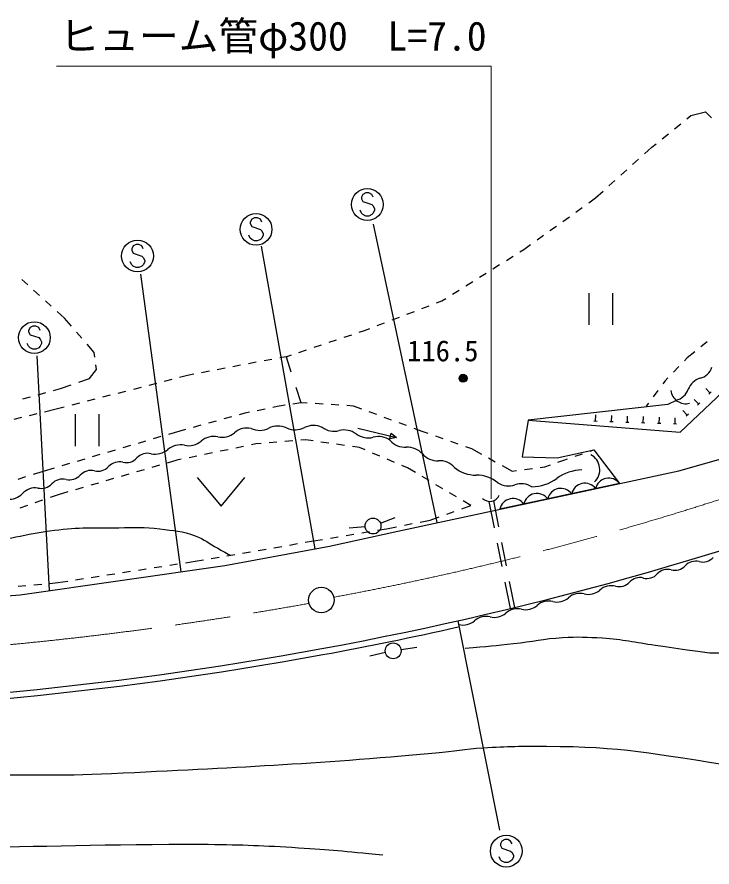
# Model space of a CAD drawing. Units: millimetres, scale not verified. Extents: x 40000 to 680000, y 20000 to 380000.
# Drawn here: x 150816 to 194526, y 244690 to 298180 of the extents above; entities that cross this region are included whole.
import ezdxf
from ezdxf.enums import TextEntityAlignment as Align

# ---------------------------------------------------------------- set-up
doc = ezdxf.new("R2010")
doc.units = ezdxf.units.MM
doc.header["$LTSCALE"] = 1000
doc.linetypes.add('CHAIN', pattern=[18.5, 12, -1.5, 3.5, -1.5])
for name, color, linetype, lineweight in [('M-BGD', 7, 'Continuous', 25), ('M-BGD-EXST', 7, 'Continuous', 25), ('M-BMK', 2, 'CHAIN', 13), ('M-BMK-SRVR', 3, 'Continuous', 25), ('M-STR-HTXT', 7, 'Continuous', 13), ('M-STR-STRC', 7, 'Continuous', 25)]:
    doc.layers.add(name, color=color, linetype=linetype, lineweight=lineweight)
doc.styles.add('ＭＳ ゴシック', font='')
doc.styles.get('ＭＳ ゴシック').set_extended_font_data('MS Gothic')

msp = doc.modelspace()

# ---------------------------------------------------------------- linework, layer by layer
at = {"layer": 'M-BGD'}
for p, q in [((193201, 291982), (194114, 292222)), ((194114, 292222), (194489, 291836)), ((192946, 291774), (193201, 291982)), ((192170, 291143), (192558, 291458)), ((191394, 290512), (191782, 290827)), ((190276, 289561), (190751, 289988)), ((190751, 289988), (191006, 290196)), ((189532, 288892), (189904, 289227)), ((188788, 288224), (189160, 288558)), ((188044, 287556), (188416, 287890)), ((186771, 286488), (187197, 286794)), ((187197, 286794), (187672, 287221)), ((185959, 285903), (186365, 286195)), ((185148, 285319), (185554, 285611)), ((184336, 284735), (184742, 285027)), ((183525, 284150), (183931, 284442)), ((182441, 283393), (182693, 283552)), ((182693, 283552), (183119, 283858)), ((181594, 282861), (182017, 283127)), ((180747, 282329), (181170, 282595)), ((179900, 281798), (180323, 282063)), ((151490, 281325), (151119, 281660)), ((179053, 281266), (179476, 281532)), ((152230, 280653), (151860, 280989)), ((178206, 280734), (178630, 281000)), ((152971, 279981), (152601, 280317)), ((177206, 280186), (177530, 280309)), ((177530, 280309), (177783, 280468)), ((186771, 280803), (186771, 278803)), ((188271, 280803), (188271, 278803)), ((176272, 279830), (176739, 280008)), ((153792, 279235), (153341, 279645)), ((154238, 278721), (153792, 279235)), ((174403, 279118), (174870, 279296)), ((175338, 279474), (175805, 279652)), ((173469, 278761), (173936, 278939)), ((154893, 277966), (154565, 278344)), ((171392, 278029), (171866, 278188)), ((172340, 278347), (172678, 278460)), ((172678, 278460), (173002, 278583)), ((170443, 277712), (170918, 277871)), ((194218, 277744), (193830, 277428)), ((155666, 277074), (155220, 277588)), ((168547, 277077), (169021, 277236)), ((169495, 277395), (169969, 277553)), ((193442, 277113), (192973, 276731)), ((155705, 276781), (155666, 277074)), ((166847, 276637), (166355, 276543)), ((167734, 276805), (167338, 276730)), ((167734, 276805), (168073, 276918)), ((167734, 276805), (168048, 275842)), ((192973, 276731), (192797, 276550)), ((155810, 275993), (155771, 276286)), ((163899, 276077), (163408, 275984)), ((164882, 276263), (164390, 276170)), ((165864, 276450), (165373, 276357)), ((192450, 276190), (192102, 275831)), ((155378, 275441), (155810, 275993)), ((161538, 275628), (161037, 275499)), ((161934, 275704), (161538, 275628)), ((162917, 275890), (162426, 275797)), ((153552, 274792), (154229, 275033)), ((154700, 275200), (155378, 275441)), ((159585, 275123), (159101, 274998)), ((160553, 275374), (160069, 275248)), ((191580, 275290), (191428, 275086)), ((191755, 275471), (191580, 275290)), ((152149, 274409), (152631, 274541)), ((153113, 274673), (153552, 274792)), ((157649, 274622), (157165, 274497)), ((158617, 274873), (158133, 274747)), ((168357, 274891), (168671, 273929)), ((191129, 274686), (190830, 274285)), ((194408, 274517), (194130, 274805)), ((194480, 274587), (194336, 274448)), ((151184, 274146), (151666, 274278)), ((154745, 273871), (154261, 273746)), ((155713, 274121), (155229, 273996)), ((156681, 274372), (156197, 274247)), ((168170, 273846), (168671, 273929)), ((168671, 273929), (169069, 273903)), ((169568, 273872), (170067, 273840)), ((190531, 273884), (190379, 273681)), ((193689, 273822), (193411, 274110)), ((193761, 273892), (193617, 273753)), ((153276, 273491), (152552, 273318)), ((153777, 273620), (153276, 273491)), ((165923, 273424), (166413, 273525)), ((166902, 273626), (167177, 273683)), ((167177, 273683), (167677, 273765)), ((170566, 273809), (171065, 273777)), ((171564, 273746), (171961, 273720)), ((171961, 273720), (172481, 273528)), ((172950, 273355), (173419, 273182)), ((192970, 273127), (192692, 273415)), ((151093, 272969), (150607, 272853)), ((152066, 273201), (151580, 273085)), ((154469, 273183), (154469, 271183)), ((155969, 273183), (155969, 271183)), ((163837, 272904), (164319, 273036)), ((164801, 273169), (165159, 273267)), ((165159, 273267), (165433, 273323)), ((173888, 273008), (174357, 272835)), ((187203, 272738), (187217, 273137)), ((188203, 272703), (188217, 273103)), ((189202, 272668), (189216, 273068)), ((190202, 272634), (190215, 273034)), ((191201, 272599), (191215, 272999)), ((192200, 272565), (192214, 272964)), ((193042, 273197), (192898, 273057)), ((161908, 272375), (162390, 272507)), ((162873, 272640), (163355, 272772)), ((172248, 272312), (174678, 271723)), ((174826, 272662), (175295, 272489)), ((175764, 272315), (176284, 272123)), ((187303, 272734), (187103, 272741)), ((188303, 272700), (188103, 272706)), ((189302, 272665), (189102, 272672)), ((190302, 272630), (190102, 272637)), ((191301, 272596), (191101, 272603)), ((192300, 272561), (192100, 272568)), ((159408, 271654), (159887, 271795)), ((160367, 271937), (161068, 272145)), ((161068, 272145), (161426, 272243)), ((174270, 271629), (174358, 271994)), ((174358, 271994), (174678, 271723)), ((176284, 272123), (176662, 271989)), ((177133, 271822), (177604, 271655)), ((157490, 271086), (157969, 271228)), ((158449, 271370), (158928, 271512)), ((165837, 271312), (165555, 271254)), ((166168, 271339), (165837, 271312)), ((167165, 271420), (166667, 271379)), ((168162, 271501), (167663, 271460)), ((168991, 271568), (168660, 271541)), ((169435, 271505), (168991, 271568)), ((170425, 271363), (169930, 271434)), ((171415, 271222), (170920, 271293)), ((174678, 271723), (174270, 271629)), ((178075, 271487), (178546, 271320)), ((155572, 270519), (156051, 270661)), ((156531, 270803), (157010, 270945)), ((163106, 270749), (162617, 270648)), ((164086, 270951), (163596, 270850)), ((165065, 271153), (164575, 271052)), ((172354, 271088), (171910, 271151)), ((172716, 270935), (172354, 271088)), ((173636, 270545), (173176, 270740)), ((179017, 271152), (179395, 271018)), ((179395, 271018), (180023, 270672)), ((185912, 270534), (186385, 270697)), ((186858, 270859), (187099, 270941)), ((154613, 270236), (155092, 270377)), ((160865, 270287), (160251, 270108)), ((161148, 270345), (160865, 270287)), ((162127, 270547), (161637, 270446)), ((174557, 270155), (174097, 270350)), ((180461, 270431), (180898, 270189)), ((184838, 270162), (185199, 270290)), ((185199, 270290), (185439, 270372)), ((151851, 269406), (152473, 269603)), ((152473, 269603), (153174, 269810)), ((153654, 269952), (154133, 270094)), ((158811, 269688), (158331, 269548)), ((159771, 269968), (159291, 269828)), ((175380, 269807), (175018, 269960)), ((175869, 269516), (175380, 269807)), ((181336, 269948), (181964, 269601)), ((181964, 269601), (182241, 269637)), ((182737, 269701), (183233, 269766)), ((183729, 269830), (184006, 269866)), ((184006, 269866), (184367, 269994)), ((150898, 269105), (151374, 269256)), ((156891, 269129), (156411, 268989)), ((157851, 269408), (157371, 269268)), ((162149, 269192), (163649, 267392)), ((163649, 267392), (165149, 269192)), ((176728, 269005), (176299, 269261)), ((154971, 268569), (154491, 268429)), ((155931, 268849), (155451, 268709)), ((177588, 268494), (177158, 268750)), ((188710, 268816), (181189, 267206)), ((153396, 268110), (152891, 267934)), ((154011, 268289), (153396, 268110)), ((178448, 267983), (178018, 268239)), ((152419, 267769), (151947, 267604)), ((179367, 267437), (178877, 267728)), ((180498, 267699), (180825, 266043)), ((180774, 267736), (181098, 266094)), ((151475, 267440), (151003, 267275)), ((177846, 266897), (178317, 267065)), ((178788, 267232), (179367, 267437)), ((176163, 266399), (176797, 266525)), ((176797, 266525), (177375, 266730)), ((173487, 265885), (174059, 265980)), ((174059, 265980), (174692, 266106)), ((175183, 266204), (175673, 266301)), ((170528, 265390), (171021, 265472)), ((171515, 265555), (172008, 265637)), ((172501, 265720), (172994, 265802)), ((166977, 264783), (167469, 264868)), ((167962, 264953), (168455, 265038)), ((168948, 265123), (169464, 265212)), ((169464, 265212), (170035, 265307)), ((181019, 265061), (181309, 263590)), ((181292, 265113), (181582, 263641)), ((164020, 264274), (164513, 264359)), ((165006, 264444), (165499, 264529)), ((165991, 264614), (166484, 264699)), ((160424, 263681), (160918, 263758)), ((161413, 263835), (162026, 263931)), ((162026, 263931), (162542, 264020)), ((163035, 264104), (163528, 264189)), ((157460, 263220), (157954, 263297)), ((158448, 263374), (158942, 263451)), ((159436, 263528), (159930, 263604)), ((153388, 262586), (154002, 262681)), ((154496, 262758), (154990, 262835)), ((155484, 262912), (155978, 262989)), ((156472, 263066), (156966, 263143)), ((181776, 262660), (182100, 261018)), ((150882, 262355), (151379, 262401)), ((151877, 262447), (152375, 262492)), ((152873, 262538), (153388, 262586)), ((181503, 262609), (181830, 260953))]:
    msp.add_line(p, q, dxfattribs=at)
for points in [[(182974, 272817), (192525, 272063), (204379, 283253)], [(192281, 274057), (191741, 273804), (182974, 272817), (182585, 270511), (184784, 270447), (187099, 270941), (188710, 268816)], [(170475, 264877), (174767, 265831), (192442, 269615), (197242, 270982), (198705, 271490), (203098, 273218)], [(126540, 260709), (139766, 260935), (151020, 261825), (163895, 263669), (170475, 264877)]]:
    msp.add_lwpolyline(points, dxfattribs=at)
for radius in [250, 204, 159, 114, 68.2, 22.7]:
    msp.add_circle((178872, 275448), radius, dxfattribs=at)
for centre, radius, start, end in [((193486, 276510), 1104, 285.3148, 340.3771), ((194069, 274380), 1104, 105.3148, 160.3771), ((192891, 274813), 971, 187.8712, 283.4912), ((191990, 275122), 1104, 285.3148, 340.3771), ((165285, 271082), 1230, 78.0979, 130.2063), ((166078, 273479), 1310, 245.6913, 296.1568), ((167233, 271128), 1310, 65.6913, 116.1568), ((168312, 273515), 1310, 245.6913, 296.1568), ((169467, 271164), 1310, 65.6913, 116.1568), ((170756, 273363), 1254, 233.2618, 284.8601), ((163190, 270554), 1230, 78.0979, 130.2063), ((163697, 272961), 1230, 258.0979, 310.2063), ((171399, 270938), 1254, 53.2618, 104.8601), ((172900, 272948), 1254, 233.2618, 284.8601), ((173543, 270524), 1254, 53.2618, 104.8601), ((161094, 270025), 1230, 78.0979, 130.2063), ((161601, 272432), 1230, 258.0979, 310.2063), ((175236, 272363), 1259, 221.4892, 272.9808), ((159040, 269794), 930, 76.8172, 136.8996), ((159506, 271904), 1230, 258.0979, 310.2063), ((175367, 269848), 1259, 41.4892, 92.9808), ((177254, 271517), 1259, 221.4892, 272.9808), ((157257, 269254), 930, 76.8172, 136.8996), ((157681, 271066), 930, 256.8172, 316.8996), ((177385, 269002), 1259, 41.4892, 92.9808), ((186398, 269692), 1070, 314.0534, 61.9068), ((155474, 268714), 930, 76.8172, 136.8996), ((155898, 270526), 930, 256.8172, 316.8996), ((130638, 472612), 217762, 280.40906, 291.52027), ((179698, 271523), 2173, 230.9138, 269.9697), ((186419, 266850), 2827, 91.5728, 125.777), ((153690, 268173), 930, 76.8172, 136.8996), ((154115, 269985), 930, 256.8172, 316.8996), ((179696, 267176), 2173, 50.9138, 89.9697), ((183114, 271437), 2827, 271.5728, 305.777), ((188029, 268321), 842, 36.0254, 168.1386), ((151971, 267442), 1107, 82.2891, 137.2631), ((152331, 269445), 930, 256.8172, 316.8996), ((181725, 269875), 1208, 236.9368, 289.5308), ((182532, 267599), 1208, 56.9368, 109.5308), ((186525, 267999), 842, 36.0254, 168.1386), ((150344, 268944), 1107, 262.2891, 317.2631), ((180550, 268350), 653, 225.6102, 336.6756), ((183517, 267355), 842, 36.0254, 168.1386), ((185021, 267677), 842, 36.0254, 168.1386), ((182013, 267033), 842, 36.0254, 168.1386), ((193498, 263035), 898, 75.7602, 136.9366), ((193940, 264776), 898, 255.7602, 316.9366), ((191744, 262520), 898, 75.7602, 136.9366), ((192186, 264262), 898, 255.7602, 316.9366), ((189989, 262006), 898, 75.7602, 136.9366), ((190431, 263747), 898, 255.7602, 316.9366), ((186747, 262938), 1092, 256.0977, 311.4607), ((188193, 261301), 1092, 76.0977, 131.4607), ((188677, 263232), 898, 255.7602, 316.9366), ((184776, 262455), 1092, 256.0977, 311.4607), ((186222, 260818), 1092, 76.0977, 131.4607), ((182805, 261972), 1092, 256.0977, 311.4607), ((184251, 260335), 1092, 76.0977, 131.4607), ((180834, 261488), 1092, 256.0977, 311.4607), ((182280, 259851), 1092, 76.0977, 131.4607), ((178863, 261005), 1092, 256.0977, 311.4607), ((180309, 259368), 1092, 76.0977, 131.4607), ((130362, 473425), 218997, 280.44172, 282.71272), ((129056, 480039), 225353, 269.95014, 280.46356), ((128199, 486263), 232014, 270.16167, 280.39241)]:
    msp.add_arc(centre, radius, start, end, dxfattribs=at)
for points, knots in [([(178993, 258461), (180471, 258585), (180858, 258618), (182051, 258749), (183254, 258880), (183917, 259058), (185125, 259133), (186105, 259194), (186659, 259163), (187639, 259101), (188943, 259018), (189659, 258834), (190953, 258653), (191867, 258525), (192376, 258432), (193291, 258316), (193791, 258253), (194069, 258183), (194572, 258170), (196521, 258120), (197629, 257992), (199563, 258234), (200199, 258313), (200562, 258334), (201185, 258488), (205518, 259561), (207888, 260407), (212070, 261967), (217974, 264169), (221063, 265936), (226830, 268475), (229326, 269574), (230772, 270088), (233222, 271287), (234186, 271758), (234708, 272060), (235636, 272600), (237416, 273635), (238358, 274309), (240131, 275357), (242707, 276881), (244132, 277771), (246778, 279170), (248870, 280277), (250107, 280771), (252277, 281716), (255353, 283055), (256425, 283419), (260280, 284832)], [0, 0, 0, 0, 1, 1, 1, 2, 2, 2, 3, 3, 3, 4, 4, 4, 5, 5, 5, 6, 6, 6, 7, 7, 7, 8, 8, 8, 9, 9, 9, 10, 10, 10, 11, 11, 11, 12, 12, 12, 13, 13, 13, 14, 14, 14, 15, 15, 15, 16, 16, 16, 16]), ([(125259, 262115), (127335, 262353), (127878, 262414), (129560, 262569), (131340, 262733), (132337, 262851), (134123, 262921), (135736, 262985), (136645, 262840), (138254, 262953), (139377, 263032), (139995, 263181), (141104, 263369), (142021, 263525), (142533, 263623), (143442, 263818), (144983, 264147), (145835, 264386), (147373, 264730), (148790, 265048), (149582, 265235), (151007, 265515), (151848, 265680), (152319, 265779), (153169, 265883), (154738, 266075), (155632, 266030), (157212, 266043), (158225, 266052), (158801, 266094), (159806, 265963), (160684, 265849), (161209, 265860), (162031, 265531), (162616, 265296), (162889, 265051), (163440, 264746), (163749, 264576), (163845, 264522), (164230, 264310)], [0, 0, 0, 0, 1, 1, 1, 2, 2, 2, 3, 3, 3, 4, 4, 4, 5, 5, 5, 6, 6, 6, 7, 7, 7, 8, 8, 8, 9, 9, 9, 10, 10, 10, 11, 11, 11, 12, 12, 12, 13, 13, 13, 13]), ([(91068, 253524), (92040, 253300), (92322, 253232), (93138, 253116), (93894, 253008), (94323, 252994), (95083, 252929), (95847, 252863), (96277, 252858), (97041, 252795), (101965, 252391), (104710, 252021), (109629, 251556), (113440, 251195), (115575, 250995), (119389, 250666), (120593, 250562), (121267, 250495), (122473, 250412), (125314, 250215), (126905, 250045), (129753, 249999), (136844, 249884), (140814, 250321), (147905, 250476), (151360, 250551), (153301, 250401), (156753, 250574), (164727, 250973), (169200, 251151), (177152, 251875), (178320, 251982), (178969, 252114), (180140, 252193), (181689, 252298), (182561, 252291), (184114, 252289), (188916, 252283), (190642, 251838), (196340, 250995)], [0, 0, 0, 0, 1, 1, 1, 2, 2, 2, 3, 3, 3, 4, 4, 4, 5, 5, 5, 6, 6, 6, 7, 7, 7, 8, 8, 8, 9, 9, 9, 10, 10, 10, 11, 11, 11, 12, 12, 12, 13, 13, 13, 13]), ([(70062, 249670), (82865, 249878), (86526, 250065), (97041, 249362), (104273, 248879), (108303, 248324), (115511, 247550), (118183, 247264), (119673, 247036), (122346, 246756), (125942, 246379), (127950, 246010), (131565, 245898), (142810, 245549), (149116, 246058), (160366, 246121), (161335, 246126), (161878, 246133), (162846, 246121), (165060, 246093), (166301, 246041), (168510, 245903), (170590, 245772), (171275, 245707), (173826, 245454)], [0, 0, 0, 0, 1, 1, 1, 2, 2, 2, 3, 3, 3, 4, 4, 4, 5, 5, 5, 6, 6, 6, 7, 7, 7, 8, 8, 8, 8])]:
    msp.add_open_spline(points, degree=3, knots=knots, dxfattribs=at)
at = {"layer": 'M-BGD-EXST'}
for p, q in [((173672, 266329), (174603, 266693)), ((172709, 266099), (171713, 266004)), ((174967, 258369), (175956, 258515)), ((173984, 258185), (173009, 257963))]:
    msp.add_line(p, q, dxfattribs=at)
for centre in [(173207, 266147), (174472, 258296)]:
    msp.add_circle(centre, 500, dxfattribs=at)
at = {"layer": 'M-BMK'}
for centre, radius, start, end in [((135279, 452609), 194206, 280.51859, 292.47913), ((128909, 483329), 225671, 269.98774, 280.28099)]:
    msp.add_arc(centre, radius, start, end, dxfattribs=at)
at = {"layer": 'M-BMK-SRVR'}
msp.add_circle((169957, 261491), 800, dxfattribs=at)
at = {"layer": 'M-STR-HTXT'}
msp.add_lwpolyline([(180636, 267858), (180636, 295088), (153302, 295088)], dxfattribs=at)
at = {"layer": 'M-STR-STRC'}
for p, q in [((172576, 287017), (172485, 286835)), ((172485, 286835), (172485, 286745)), ((172485, 286745), (172576, 286563)), ((172758, 287108), (172576, 287017)), ((172940, 287108), (172758, 287108)), ((173122, 287017), (172940, 287108)), ((173212, 286835), (173122, 287017)), ((172576, 286563), (173122, 286381)), ((173122, 286381), (173212, 286290)), ((173212, 286290), (173303, 286108)), ((172485, 285835), (172394, 286017)), ((172576, 285745), (172485, 285835)), ((172758, 285654), (172576, 285745)), ((172940, 285654), (172758, 285654)), ((173122, 285745), (172940, 285654)), ((173212, 285835), (173122, 285745)), ((173303, 286017), (173212, 285835)), ((173303, 286108), (173303, 286017)), ((165578, 285450), (165487, 285268)), ((165487, 285268), (165487, 285177)), ((165487, 285177), (165578, 284996)), ((165760, 285541), (165578, 285450)), ((165942, 285541), (165760, 285541)), ((166124, 285450), (165942, 285541)), ((166215, 285268), (166124, 285450)), ((177248, 266362), (173239, 285138)), ((165578, 284996), (166124, 284814)), ((166124, 284814), (166215, 284723)), ((166215, 284723), (166305, 284541)), ((165487, 284268), (165396, 284450)), ((165578, 284177), (165487, 284268)), ((165760, 284087), (165578, 284177)), ((165942, 284087), (165760, 284087)), ((166124, 284177), (165942, 284087)), ((166215, 284268), (166124, 284177)), ((166305, 284450), (166215, 284268)), ((166305, 284541), (166305, 284450)), ((158121, 283775), (158030, 283593)), ((158030, 283593), (158030, 283502)), ((158030, 283502), (158121, 283320)), ((158303, 283866), (158121, 283775)), ((158485, 283866), (158303, 283866)), ((158666, 283775), (158485, 283866)), ((158757, 283593), (158666, 283775)), ((166178, 283761), (169538, 264705)), ((158121, 283320), (158666, 283139)), ((158666, 283139), (158757, 283048)), ((158757, 283048), (158848, 282866)), ((158030, 282593), (157939, 282775)), ((158121, 282502), (158030, 282593)), ((158303, 282411), (158121, 282502)), ((158666, 282502), (158485, 282411)), ((158757, 282593), (158666, 282502)), ((158848, 282775), (158757, 282593)), ((158848, 282866), (158848, 282775)), ((158485, 282411), (158303, 282411)), ((161130, 263273), (158605, 282004)), ((151818, 278732), (151636, 278641)), ((152000, 278732), (151818, 278732)), ((152182, 278641), (152000, 278732)), ((151636, 278641), (151545, 278460)), ((151545, 278460), (151545, 278369)), ((151545, 278369), (151636, 278187)), ((151636, 278187), (152182, 278005)), ((152273, 278460), (152182, 278641)), ((151545, 277460), (151454, 277641)), ((152182, 278005), (152273, 277914)), ((152273, 277914), (152364, 277732)), ((152364, 277641), (152273, 277460)), ((152364, 277732), (152364, 277641)), ((151636, 277369), (151545, 277460)), ((151818, 277278), (151636, 277369)), ((152000, 277278), (151818, 277278)), ((152182, 277369), (152000, 277278)), ((152273, 277460), (152182, 277369)), ((152056, 276864), (152843, 262086)), ((178536, 260183), (181158, 247017)), ((181314, 246326), (181224, 246144)), ((181224, 246144), (181224, 246053)), ((181496, 246417), (181314, 246326)), ((181678, 246417), (181496, 246417)), ((181860, 246326), (181678, 246417)), ((181951, 246144), (181860, 246326)), ((181224, 246053), (181314, 245872)), ((181314, 245872), (181860, 245690)), ((181860, 245690), (181951, 245599)), ((181951, 245599), (182042, 245417)), ((181224, 245144), (181133, 245326)), ((181314, 245053), (181224, 245144)), ((181496, 244963), (181314, 245053)), ((181860, 245053), (181678, 244963)), ((181951, 245144), (181860, 245053)), ((182042, 245326), (181951, 245144)), ((182042, 245417), (182042, 245326)), ((181678, 244963), (181496, 244963))]:
    msp.add_line(p, q, dxfattribs=at)
for centre in [(172849, 286381), (165851, 284814), (158394, 283139), (151909, 278005), (181587, 245690)]:
    msp.add_circle(centre, 1000, dxfattribs=at)

# ---------------------------------------------------------------- texts
at = {"layer": 'M-BGD', "style": 'ＭＳ ゴシック'}
msp.add_text('116.5', height=1320, dxfattribs=at).set_placement((175351, 276117), align=Align.BOTTOM_LEFT)
at = {"layer": 'M-STR-HTXT', "style": 'ＭＳ ゴシック'}
msp.add_text('ヒューム管φ300\u3000L=7.0', height=1833, dxfattribs=at).set_placement((166919, 296984), align=Align.MIDDLE_CENTER)

doc.saveas('drawing.dxf')
